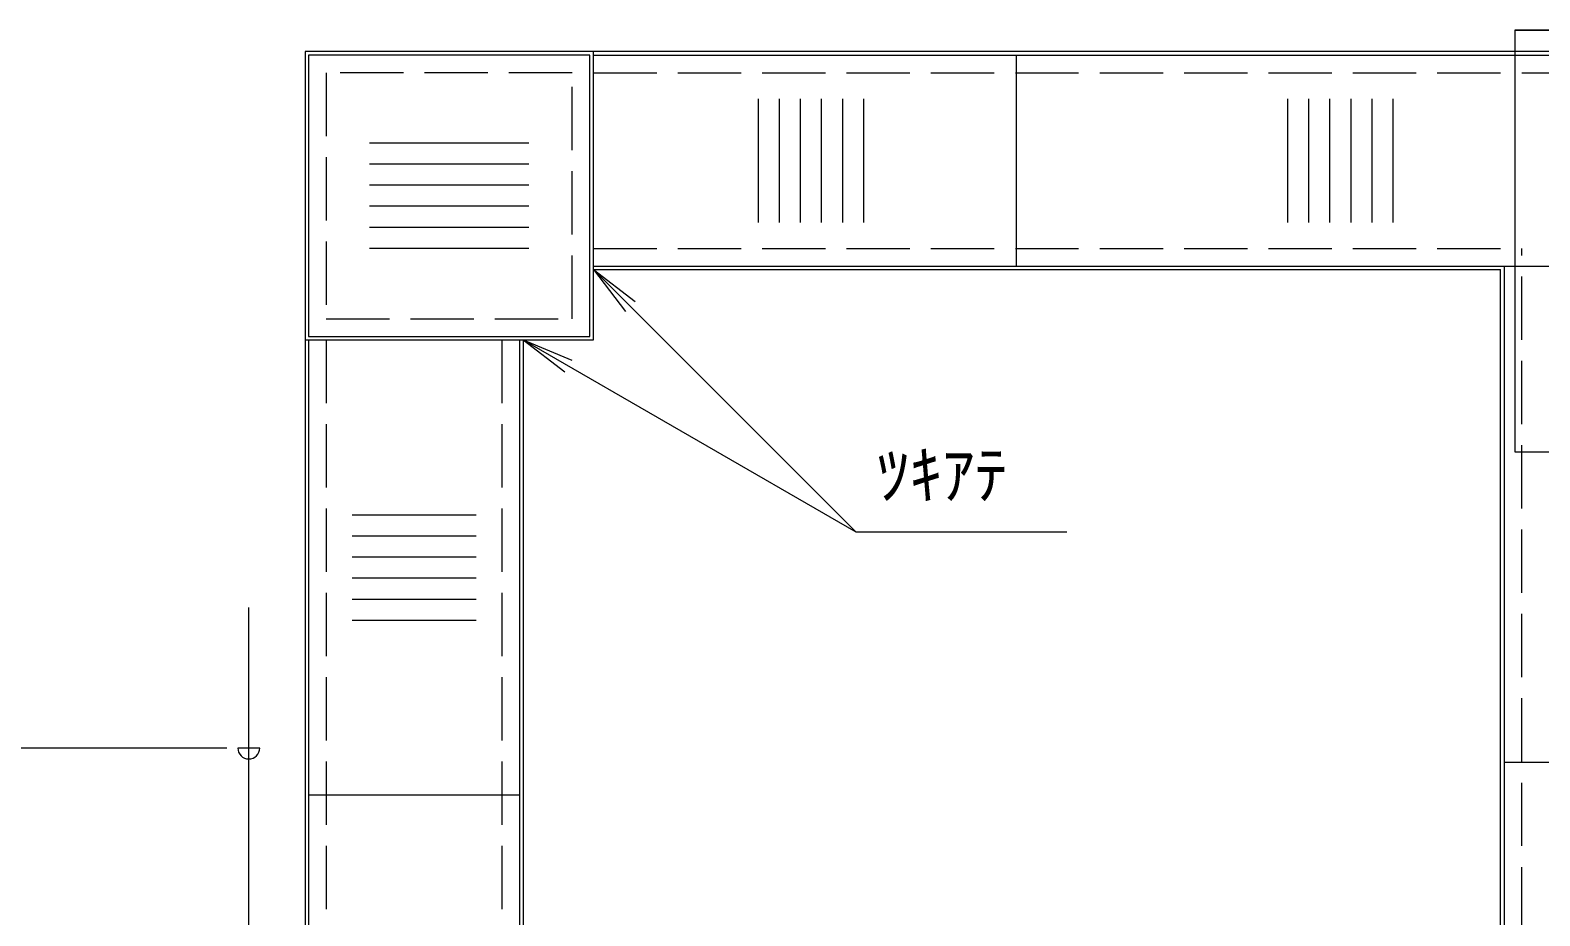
# Model space of a CAD drawing. Units: millimetres at full size. Extents: x -12803 to 120774, y -9413 to 101127.
# Drawn here: x 106304 to 108450, y 16352 to 17612 of the extents above; entities that cross this region are included whole.
import ezdxf
from ezdxf.enums import TextEntityAlignment as Align

# ---------------------------------------------------------------- set-up
doc = ezdxf.new("R2010")
doc.units = ezdxf.units.MM
doc.header["$LTSCALE"] = 30
doc.linetypes.add('DASHED1', pattern=[1.8, 1.2, -0.6])
doc.linetypes.add('DASHED3', pattern=[4, 3, -1])
doc.layers.add('0-0_NoName', color=7, linetype='Continuous')
for name, color, linetype, lineweight in [('0-A_AIHO34-移動式板金', 7, 'Continuous', 15), ('0-D_AIHO47-移動式板金アウトライン', 7, 'DASHED1', 15), ('1-3_AIHO15-壁開口寸法・コメント', 7, 'Continuous', 15), ('2-B_金物', 7, 'Continuous', 15)]:
    doc.layers.add(name, color=color, linetype=linetype, lineweight=lineweight)
doc.styles.add('ＭＳ ゴシック', font='')
doc.styles.get('ＭＳ ゴシック').set_extended_font_data('MS Gothic')

# ---------------------------------------------------------------- blocks, each defined once
blk = doc.blocks.new('グループ部品-705')
at = {"layer": '1-3_AIHO15-壁開口寸法・コメント'}
for p, q in [((106583.11, 16590.72), (106551.86, 16590.72)), ((106629.98, 16590.72), (106598.73, 16590.72))]:
    blk.add_line(p, q, dxfattribs=at)
blk.add_arc((106614.36, 16590.72), 15.62, 180, 0, dxfattribs=at)
blk = doc.blocks.new('グループ部品-707')
at = {"layer": '1-3_AIHO15-壁開口寸法・コメント'}
for p, q in [((106614.36, 15719.91), (106614.36, 16790.72)), ((106551.86, 16590.72), (101386.86, 16590.72))]:
    blk.add_line(p, q, dxfattribs=at)
blk.add_blockref('グループ部品-705', (0, 0), dxfattribs=at)
blk = doc.blocks.new('グループ部品-732')
at = {"layer": '0-A_AIHO34-移動式板金'}
for p, q in [((108414.72, 17611.98), (109314.72, 17611.98)), ((108414.72, 17611.98), (108414.72, 17011.98)), ((108414.72, 17011.98), (109314.72, 17011.98))]:
    blk.add_line(p, q, dxfattribs=at)
at = {"layer": '0-D_AIHO47-移動式板金アウトライン', "linetype": 'Continuous'}
blk.add_lwpolyline([(108414.72, 17011.98), (109314.72, 17011.98), (109314.72, 17611.98), (108414.72, 17611.98)], close=True, dxfattribs=at)
at = {"layer": '2-B_金物'}
for p, q in [((108704.36, 17581.41), (106694.36, 17581.41)), ((106694.36, 17581.41), (106694.36, 15571.41)), ((107099.36, 17576.41), (106699.36, 17576.41)), ((106699.36, 17576.41), (106699.36, 17176.41)), ((107099.36, 17176.41), (107099.36, 17576.41)), ((107104.36, 17576.41), (108699.36, 17576.41)), ((107705.36, 17576.41), (107705.36, 17276.41)), ((107338.49, 17514.52), (107338.49, 17338.3)), ((107368.49, 17514.52), (107368.49, 17338.3)), ((107398.49, 17514.52), (107398.49, 17338.3)), ((107428.49, 17514.52), (107428.49, 17338.3)), ((107458.49, 17514.52), (107458.49, 17338.3)), ((107488.49, 17514.52), (107488.49, 17338.3)), ((108091.17, 17514.52), (108091.17, 17338.3)), ((108121.17, 17514.52), (108121.17, 17338.3)), ((108151.17, 17514.52), (108151.17, 17338.3)), ((108181.17, 17514.52), (108181.17, 17338.3)), ((108211.17, 17514.52), (108211.17, 17338.3)), ((108241.17, 17514.52), (108241.17, 17338.3)), ((107012.47, 17451.41), (106786.25, 17451.41)), ((107012.47, 17421.41), (106786.25, 17421.41)), ((107012.47, 17391.41), (106786.25, 17391.41)), ((107012.47, 17361.41), (106786.25, 17361.41)), ((107012.47, 17331.41), (106786.25, 17331.41)), ((107012.47, 17301.41), (106786.25, 17301.41)), ((107104.36, 17276.41), (108699.36, 17276.41)), ((107104.36, 17271.41), (108394.36, 17271.41)), ((107104.36, 17271.41), (107163.86, 17225.75)), ((107104.36, 17271.41), (107150.01, 17211.91)), ((107104.36, 17271.41), (107477.56, 16898.21)), ((108394.36, 15881.41), (108394.36, 17271.41)), ((108399.36, 17276.41), (108399.36, 15576.41)), ((106699.36, 17176.41), (107099.36, 17176.41)), ((106699.36, 17171.41), (106699.36, 15576.41)), ((106999.36, 17171.41), (106999.36, 15876.41)), ((107004.36, 17171.41), (107004.36, 15881.41)), ((107004.36, 17171.41), (107073.65, 17142.71)), ((107004.36, 17171.41), (107477.56, 16898.21)), ((107004.36, 17171.41), (107063.86, 17125.75)), ((106761.25, 16922.66), (106937.47, 16922.66)), ((107477.56, 16898.21), (107777.56, 16898.21)), ((106761.25, 16892.66), (106937.47, 16892.66)), ((106761.25, 16862.66), (106937.47, 16862.66)), ((106761.25, 16832.66), (106937.47, 16832.66)), ((106761.25, 16802.66), (106937.47, 16802.66)), ((106761.25, 16772.66), (106937.47, 16772.66)), ((108399.36, 16570.41), (108699.36, 16570.41)), ((106699.36, 16523.91), (106999.36, 16523.91))]:
    blk.add_line(p, q, dxfattribs=at)
at = {"layer": '2-B_金物', "linetype": 'DASHED3'}
for p, q in [((107074.36, 17551.41), (106724.36, 17551.41)), ((106724.36, 17551.41), (106724.36, 17201.41)), ((107074.36, 17201.41), (107074.36, 17551.41)), ((107104.36, 17551.41), (108674.36, 17551.41)), ((107104.36, 17301.41), (108424.36, 17301.41)), ((108424.36, 15851.41), (108424.36, 17301.41)), ((106724.36, 17201.41), (107074.36, 17201.41)), ((106724.36, 17171.41), (106724.36, 15601.41)), ((106974.36, 17171.41), (106974.36, 15851.41))]:
    blk.add_line(p, q, dxfattribs=at)
at = {"layer": '2-B_金物'}
blk.add_lwpolyline([(106694.36, 17171.41), (107104.36, 17171.41), (107104.36, 17581.41)], dxfattribs=at)
at = {"layer": '1-3_AIHO15-壁開口寸法・コメント'}
blk.add_blockref('グループ部品-707', (0, 0), dxfattribs=at)
at = {"layer": '2-B_金物', "style": 'ＭＳ ゴシック'}
blk.add_text('ﾂｷｱﾃ', height=67.94, dxfattribs=at).set_placement((107507.56, 16925.21), align=Align.BOTTOM_LEFT)
blk = doc.blocks.new('グループ部品-736')
at = {"layer": '1-3_AIHO15-壁開口寸法・コメント'}
for p, q in [((106583.11, 16590.72), (106551.86, 16590.72)), ((106629.98, 16590.72), (106598.73, 16590.72))]:
    blk.add_line(p, q, dxfattribs=at)
blk.add_arc((106614.36, 16590.72), 15.62, 180, 0, dxfattribs=at)
blk = doc.blocks.new('グループ部品-738')
at = {"layer": '1-3_AIHO15-壁開口寸法・コメント'}
for p, q in [((106614.36, 15719.91), (106614.36, 16790.72)), ((106551.86, 16590.72), (101386.86, 16590.72))]:
    blk.add_line(p, q, dxfattribs=at)
blk.add_blockref('グループ部品-736', (0, 0), dxfattribs=at)
blk = doc.blocks.new('グループ部品-763')
at = {"layer": '0-A_AIHO34-移動式板金'}
for p, q in [((108414.72, 17611.98), (109314.72, 17611.98)), ((108414.72, 17611.98), (108414.72, 17011.98)), ((108414.72, 17011.98), (109314.72, 17011.98))]:
    blk.add_line(p, q, dxfattribs=at)
at = {"layer": '0-D_AIHO47-移動式板金アウトライン', "linetype": 'Continuous'}
blk.add_lwpolyline([(108414.72, 17011.98), (109314.72, 17011.98), (109314.72, 17611.98), (108414.72, 17611.98)], close=True, dxfattribs=at)
at = {"layer": '1-3_AIHO15-壁開口寸法・コメント'}
blk.add_blockref('グループ部品-738', (0, 0), dxfattribs=at)

msp = doc.modelspace()

# ---------------------------------------------------------------- block references
at = {"layer": '0-0_NoName'}
for name in ['グループ部品-732', 'グループ部品-763']:
    msp.add_blockref(name, (0, 0), dxfattribs=at)

doc.saveas('drawing.dxf')
